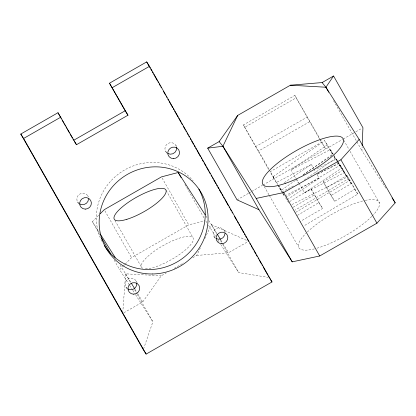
<?xml version="1.0" encoding="UTF-8"?>
<svg xmlns="http://www.w3.org/2000/svg" width="416" height="416" viewBox="0 0 416 416"><rect width="100%" height="100%" fill="white"/><g stroke="black" fill="none" stroke-linecap="round" stroke-linejoin="round"><path stroke-width="0.31" stroke-dasharray="2.08 1.56" d="M385.845 188.157L361.941 150.66L362.107 146.832M122.751 312.78L125.616 273.827L119.387 264.051M143.51 349.076L152.875 321.807L137.16 294.148M192.78 257.722L196.721 255.46L200.886 246.74M204.776 238.597L206.164 235.685M206.44 235.102L211.442 224.635L209.019 220.834M123.817 312.785L142.73 301.943L161.247 275.792L166.312 272.891M99.757 234.671L92.378 221.686L98.774 215.223M129.329 284.877L119.636 269.672L122.834 266.438M123.292 265.975L124.66 264.586M125.117 264.129L131.508 257.66L188.724 224.864L204.844 220.641M332.686 154.242L324.641 140.603L272.979 176.779L277.363 184.501M295.412 180.409L280.81 190.564L282.365 192.863M303.352 174.834L332.478 154.388L324.641 140.603M304.429 179.956L335.192 158.652L333.939 156.447M327.361 144.867L290.971 169.967L295.672 178.24M284.32 182.634L311.329 164.455L313.518 168.319M287.373 199.664L319.16 178.246L317.278 174.933M303.124 174.777L332.462 155.23M299.166 183.477L304.496 192.852L341.354 168.319L337.282 161.148M295.656 212.358L349.96 180.32L357.796 194.106L303.493 226.143M343.33 169.915L323.086 181.698L330.918 195.484L351.161 183.706L340.288 165.147L285.938 197.106M289.572 201.62L311.002 188.848L322.546 208.463L300.451 221.369M323.086 181.698L326.794 187.512L346.913 175.536L349.96 180.32M340.288 165.147L348.119 178.932L294.887 210.252M297.404 215.405L318.833 202.639L322.546 208.463M330.918 195.484L334.625 201.302L354.744 189.322L346.913 175.536M293.171 207.262L314.714 194.672M268.689 169.567L243.344 124.951L294.835 95.436L319.992 138.897M243.344 124.951L244.8 127.239L296.296 97.724M244.8 127.239L255.767 146.541L307.263 117.026M255.767 146.541L258.586 150.961L310.081 121.451M320.31 139.459L325.749 149.027L321.469 142.314L269.974 171.829L274.253 178.542L269.459 170.097M237.063 199.857L248.331 193.398M248.898 193.071L251.15 191.781M251.711 191.459L262.418 185.323M262.985 185L342.654 139.339M343.216 139.012L361.811 128.357M174.195 268.372L183.768 262.886M196.721 255.46L228.55 252.751L248.576 241.275M311.329 164.455L276.541 182.369L272.979 176.779M319.16 178.246L286.068 195.286M333.523 154.528L330.366 149.583L290.971 169.967M320.887 172.37L338.198 163.368L341.354 168.319M316.924 174.413L319.192 173.243M337.688 161.236L336.372 159.006L317.268 168.652M291.892 204.563L346.991 177.159L344.209 172.796L304.496 192.852M293.524 185.994L282.428 191.604L279.006 186.238L282.142 191.755M317.72 173.956L339.16 163.374L346.991 177.159M130.426 282.292L125.616 273.827L161.247 275.792M220.693 244.379L238.701 272.615L267.909 277.332M216.892 234.234L211.442 224.635L247.988 241.01M338.421 162.302L339.16 163.374M351.161 183.706L348.119 178.932M357.796 194.106L354.744 189.322M288.631 202.665L285.272 197.267M333.788 156.541L335.192 158.652M175.952 145.48L176.582 146.463M224.271 230.532L225.212 232.008M165.656 151.382L166.91 153.348M205.899 215.946L207.631 218.66M205.806 221.026L206.846 222.654M208.577 225.368L215.504 236.231M217.927 240.032L218.962 241.66M213.975 236.434L215.228 238.399M87.844 195.983L88.468 196.966M136.162 281.034L137.098 282.506M92.378 221.686L99.304 232.549M77.542 201.885L79.113 204.339M129.678 285.418L132.449 289.765M132.792 290.306L135.216 294.112M135.564 294.653L152.875 321.807M125.861 286.936L127.426 289.396M211.442 224.635L216.809 233.454M220.834 240.074L222.513 242.83M222.846 243.381L228.55 252.751M125.616 273.827L130.65 282.095M135.013 289.26L137.358 293.124M137.696 293.675L142.73 301.943M282.677 193.32L284.372 196.154L282.183 192.296M333.564 100.703L361.941 150.66M343.73 140.156L348.832 149.136M350.111 151.382L379.444 203.018M336.372 159.006L337.314 160.659M337.626 161.21L344.209 172.796M333.835 155.085L336.97 160.597M330.366 149.583L332.873 153.993M334.126 156.198L336.944 161.164M337.262 161.715L338.198 163.368M294.835 95.436L319.545 138.923M319.862 139.49L321.469 142.314M326.794 187.512L334.625 201.302M313.836 168.87L316.025 172.728M311.002 188.848L318.833 202.639M296.66 179.067L298.854 182.926M295.984 178.792L298.49 183.201M282.454 192.306L284.019 195.062M276.541 182.369L277.794 184.574M278.106 185.125L281.866 191.745M258.586 150.961L269.136 169.536M277.675 185.052L280.81 190.564M264.285 186.597L269.069 195.016M269.386 195.577L298.402 246.657M220.418 240.443L222.342 243.828M222.664 244.395L238.701 272.615M184.938 184.35L204.5 218.785M162.11 178.012L188.724 224.864M166.13 190.382L193.066 237.801M114.956 220.459L141.57 267.311M104.894 210.808L131.508 257.66M134.597 289.63L136.843 293.582M114.187 260.073L119.636 269.672M142.719 268.278A29.676 8.133 -29.6 0 1 170.508 241.748A29.676 8.133 -29.6 0 1 189.046 246.532A29.676 8.133 -29.6 0 1 144.622 268.772M101.826 241.166A55.073 52.957 -32.5 0 1 121.545 171.839A55.073 52.957 -32.5 0 1 193.149 180.856M166.561 152.568A5.933 5.71 -32.5 0 1 167.986 143.468A5.933 5.71 -32.5 0 1 176.509 146.864M79.217 203.705A5.933 5.71 -32.5 0 1 79.227 194.397A5.933 5.71 -32.5 0 1 88.254 196.888M127.535 288.756A5.933 5.71 -32.5 0 1 127.54 279.448A5.933 5.71 -32.5 0 1 136.573 281.944M214.88 237.619A5.933 5.71 -32.5 0 1 216.304 228.519A5.933 5.71 -32.5 0 1 224.827 231.915M365.217 200.392A46.166 12.646 -29.6 0 1 372.289 215.92M371.831 216.382A46.166 12.646 -29.6 0 1 316.857 248.227M314.475 248.862A46.166 12.646 -29.6 0 1 306.01 233.293M307.299 232.034A46.166 12.646 -29.6 0 1 364.614 200.522"/><path stroke-width="0.62" d="M362.164 145.558L362.939 127.712L333.564 76.003L322.119 82.566L290.399 85.207L237.65 115.445L219.133 141.591L207.688 148.148L237.063 199.857L258.96 209.695L292.214 261.856L319.717 255.98L376.932 223.189L395.2 202.826L359.169 139.402L325.91 87.235L322.119 82.566M258.96 209.695L222.929 146.271L237.65 115.445M290.399 85.207L325.91 87.235L333.564 76.003M219.133 141.591L222.929 146.271L256.183 198.427L283.686 192.556L340.902 159.765L359.169 139.402M100.142 213.834L104.255 209.674L161.47 176.883L178.204 172.5L205.208 214.859M20.8 134.04L57.99 112.72L76.476 144.721L127.972 115.211L109.486 83.21L146.676 61.896L149.495 66.316L271.996 281.96L146.125 354.104L143.302 349.684L20.8 134.04L23.618 138.46L146.125 354.104M23.618 138.46L60.809 117.146M112.304 87.63L149.495 66.316M127.972 115.211L125.148 110.786L73.658 140.301L73.018 139.173M207.688 148.148L222.929 146.271M392.08 197.938L395.2 202.826M269.802 278.522L271.996 281.96M74.282 141.284L76.476 144.721M100.344 234.177L115.232 257.53M217.48 234.556L220.501 239.522M131.321 283.197L134.675 288.709M325.91 87.235L328.78 92.284M340.902 159.765L376.932 223.189M283.686 192.556L319.717 255.98M256.183 198.427L292.214 261.856M146.676 61.896L150.202 68.099M150.842 69.228L151.804 70.918M152.443 72.046L153.083 73.174M153.722 74.303L157.248 80.506M157.893 81.635L158.532 82.763M159.172 83.892L160.134 85.587M160.774 86.715L161.413 87.844M163.337 91.229L165.584 95.176M166.223 96.304L166.863 97.432M167.825 99.122L168.464 100.251M169.104 101.379L172.63 107.583M173.274 108.711L173.914 109.84M174.554 110.968L178.079 117.177M178.719 118.305L180.965 122.252M181.605 123.38L182.244 124.509M183.206 126.199L185.13 129.584M185.77 130.712L186.41 131.841M187.049 132.969L188.011 134.659M188.656 135.788L189.296 136.916M190.258 138.611L190.897 139.74M191.537 140.868L193.461 144.253M194.1 145.382L195.062 147.072M195.702 148.2L196.347 149.328M196.986 150.457L200.512 156.66M201.152 157.789L201.791 158.917M202.431 160.046L203.393 161.736M204.038 162.864L205.956 166.249M206.601 167.378L208.842 171.33M209.482 172.458L210.122 173.586M211.084 175.276L211.728 176.405M212.368 177.533L213.008 178.662M213.647 179.79L215.894 183.737M216.533 184.865L217.173 185.994M217.812 187.122L218.774 188.812M219.419 189.94L221.338 193.326M221.983 194.454L222.94 196.149M223.584 197.278L224.224 198.406M224.864 199.534L228.389 205.738M229.029 206.866L229.674 207.995M230.313 209.123L231.275 210.813M231.915 211.942L232.554 213.07M234.478 216.455L236.72 220.402M237.364 221.53L238.321 223.226M238.966 224.354L239.606 225.482M240.245 226.611L243.771 232.814M244.41 233.943L245.055 235.071M245.695 236.2L246.657 237.89M247.296 239.018L248.576 241.275M249.844 243.506L250.479 244.624M251.113 245.736L252.065 247.411M252.699 248.529L253.334 249.642M253.968 250.76L255.866 254.108M256.5 255.221L257.135 256.339M258.086 258.014L258.721 259.126M259.355 260.244L261.253 263.593M261.888 264.706L262.522 265.824M263.156 266.937L267.909 275.309M268.544 276.422L269.178 277.54M178.204 172.5L181.09 177.58M109.486 83.21L125.148 110.786M57.99 112.72L61.188 118.352M62.145 120.037L64.064 123.417M64.704 124.54L65.343 125.668M65.983 126.792L66.94 128.482M67.579 129.605L69.498 132.985M70.138 134.108L72.379 138.05M101.681 238.061L110.656 253.864M198.864 189.155A55.073 52.957 -32.5 0 1 177.793 261.55A55.073 52.957 -32.5 0 1 104.302 245.523M176.608 147.352A5.933 5.71 -32.5 0 1 167.757 153.468M88.561 198.858A5.933 5.71 -32.5 0 1 79.643 203.97M136.812 282.906A5.933 5.71 -32.5 0 1 127.962 289.021M224.994 233.407A5.933 5.71 -32.5 0 1 216.07 238.519M126.864 219.315A29.676 8.133 -29.6 0 0 166.176 191.235A29.676 8.133 -29.6 0 0 127.14 203.169A29.676 8.133 -29.6 0 0 126.864 219.315M285.152 183.446A46.166 12.646 -29.6 0 0 343.413 139.594A46.166 12.646 -29.6 0 0 280.114 161.2A46.166 12.646 -29.6 0 0 285.152 183.446M152.376 273.988A55.073 52.957 -32.5 0 0 201.38 193.034A55.073 52.957 -32.5 0 0 107.063 194.225A55.073 52.957 -32.5 0 0 152.376 273.988M173.493 158.626A5.933 5.71 -32.5 0 0 178.776 149.9A5.933 5.71 -32.5 0 0 168.61 150.03A5.933 5.71 -32.5 0 0 173.493 158.626M85.379 209.128A5.933 5.71 -32.5 0 0 90.662 200.403A5.933 5.71 -32.5 0 0 80.496 200.533A5.933 5.71 -32.5 0 0 85.379 209.128M133.697 294.185A5.933 5.71 -32.5 0 0 138.98 285.459A5.933 5.71 -32.5 0 0 128.814 285.584A5.933 5.71 -32.5 0 0 133.697 294.185M221.811 243.682A5.933 5.71 -32.5 0 0 227.094 234.957A5.933 5.71 -32.5 0 0 216.928 235.082A5.933 5.71 -32.5 0 0 221.811 243.682"/></g></svg>
